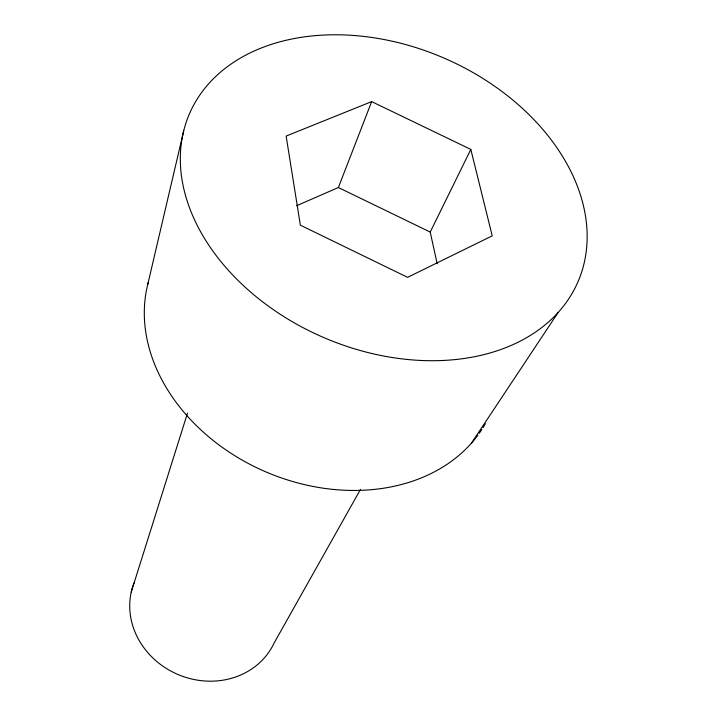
<?xml version="1.0" encoding="UTF-8"?>
<svg xmlns="http://www.w3.org/2000/svg" width="717" height="717" viewBox="0 0 717 717"><rect width="100%" height="100%" fill="white"/><g stroke="black" fill="none" stroke-linecap="round" stroke-linejoin="round"><path stroke-width="1.08" d="M147.747 284.443L183.74 130.718M131.229 592.072L187.504 413.1M296.713 205.671L338.379 187.531L371.666 101.608L470.818 149.414L492.221 235.857L407.615 277.345L300.369 225.183L286.137 136.078L371.666 101.608M437.182 263.775L430.227 232.075L470.818 149.414M360.534 489.37L274.046 643.158A76.262 68.886 23.4 0 1 177.664 674.374A76.262 68.886 23.4 0 1 134.016 582.894M471.499 443.079L558.149 312.46A211.64 152.129 23.4 0 0 387.171 40.143A211.64 152.129 23.4 0 0 205.878 240.652A211.64 152.129 23.4 0 0 558.149 312.46M338.379 187.531L430.227 232.075M485.346 423.747A183.677 143.633 23.4 0 1 483.043 427.619M481.824 429.519A183.677 143.633 23.4 0 1 479.279 433.274M477.943 435.12A183.677 143.633 23.4 0 1 259.706 469.142A183.677 143.633 23.4 0 1 148.302 282.283"/></g></svg>
